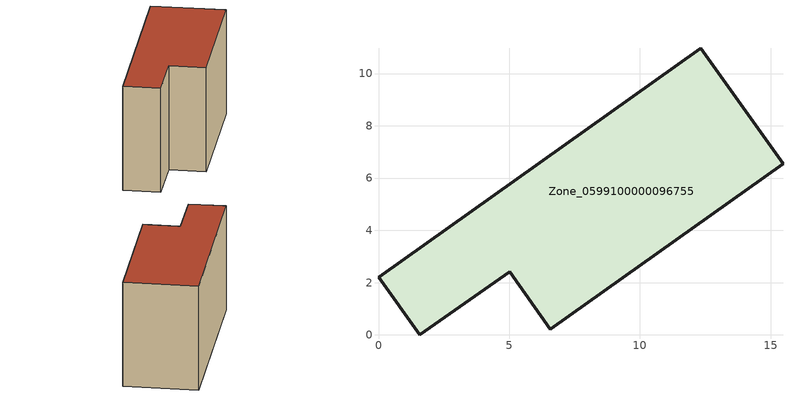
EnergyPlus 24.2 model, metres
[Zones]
Zone_0599100000096755
 floor ground (C_G): 5.01,2.41 1.57,0 0,2.2 12.33,10.97 15.48,6.55 6.58,0.21 z0
 wall outside (C_F): 12.33,10.97 0,2.2 1.57,0 5.01,2.41 6.58,0.21 15.48,6.55 12.33,10.97 z0:7.97
 roof outside (C_R): 6.58,0.21 15.48,6.55 12.33,10.97 0,2.2 1.57,0 5.01,2.41 z7.97
[BUILDING]
Pand.0599100000096755: North Axis=0; Terrain=City; Loads Convergence Tolerance Value=0.04; Temperature Convergence Tolerance Value=0.4; Solar Distribution=FullExterior; Maximum Number of Warmup Days=25; Minimum Number of Warmup Days=1
[Site:Location]
Rotterdam.The.Hague.AP_ZH_NLD Design_Conditions: Latitude=51.96; Longitude=4.45; Time Zone=1; Elevation=-4.5
[SITE:GROUNDTEMPERATURE:BUILDINGSURFACE]
18, 18, 18, 18, 18, 18, 18, 18, 18, 18, 18, 18
[MATERIAL] Thermal Absorptance=0.9; Solar Absorptance=0.7; Visible Absorptance=0.7
Name | Roughness | Thickness | Conductivity | Density | Specific Heat
G.TI.1975-1991 | MediumSmooth | 0.15 | 0.288461 | 540 | 1210
F.TI.1975-1991 | Rough | 0.3 | 0.230769 | 1920 | 840
R.TI.1975-1991 | MediumRough | 0.2 | 0.153846 | 1500 | 1000
[CONSTRUCTION]
C_G: G.TI.1975-1991
C_F: F.TI.1975-1991
C_R: R.TI.1975-1991
[ZONE]
Zone_0599100000096755: Type=1; Multiplier=1; Ceiling Height=Autocalculate; Volume=Autocalculate; Floor Area=autocalculate; Part of Total Floor Area=Yes
[ZONEINFILTRATION:DESIGNFLOWRATE]
Infil_Zone_0599100000096755: Zone or ZoneList or Space or SpaceList=Zone_0599100000096755; Schedule=AlwaysOn; Design Flow Rate Calculation Method=Flow/Area; Flow Rate per Floor Area=0.003; Constant Term Coefficient=1; Temperature Term Coefficient=0; Velocity Term Coefficient=0; Velocity Squared Term Coefficient=0
[HVACTEMPLATE:ZONE:IDEALLOADSAIRSYSTEM]
Zone_0599100000096755: Maximum Heating Supply Air Temperature=50; Minimum Cooling Supply Air Temperature=13; Maximum Heating Supply Air Humidity Ratio=0.0156; Minimum Cooling Supply Air Humidity Ratio=0.0077; Heating Limit=NoLimit; Cooling Limit=NoLimit; Dehumidification Control Type=ConstantSensibleHeatRatio; Cooling Sensible Heat Ratio=0.7; Dehumidification Setpoint=60; Humidification Control Type=None; Humidification Setpoint=30; Outdoor Air Method=None; Outdoor Air Flow Rate per Person=0.00944; Outdoor Air Flow Rate per Zone Floor Area=0; Outdoor Air Flow Rate per Zone=0; Demand Controlled Ventilation Type=None; Outdoor Air Economizer Type=NoEconomizer; Heat Recovery Type=None; Sensible Heat Recovery Effectiveness=0.7; Latent Heat Recovery Effectiveness=0.65
[ZONECONTROL:THERMOSTAT]
ThermostatControl_Zone_0599100000096755: Zone or ZoneList=Zone_0599100000096755; Control Type Schedule=DualSetpointControlType; Control 1=Thermostat_Zone_0599100000096755; Temperature Difference Between Cutout And Setpoint=0
[THERMOSTATSETPOINT:DUALSETPOINT]
Thermostat_Zone_0599100000096755: Heating Setpoint Temperature Schedule=HeatingSetpoint_Zone_0599100000096755; Cooling Setpoint Temperature Schedule=CoolingSetpoint_Zone_0599100000096755
[SCHEDULE:COMPACT]
HeatingSetpoint_Zone_0599100000096755: Through: 12/31, For: AllDays, Until: 24:00, 21
CoolingSetpoint_Zone_0599100000096755: Through: 12/31, For: AllDays, Until: 24:00, 24
DualSetpointControlType: Through: 12/31, For: AllDays, Until: 24:00, 4
AlwaysOn: Through: 12/31, For: AllDays, Until: 24:00, 1
